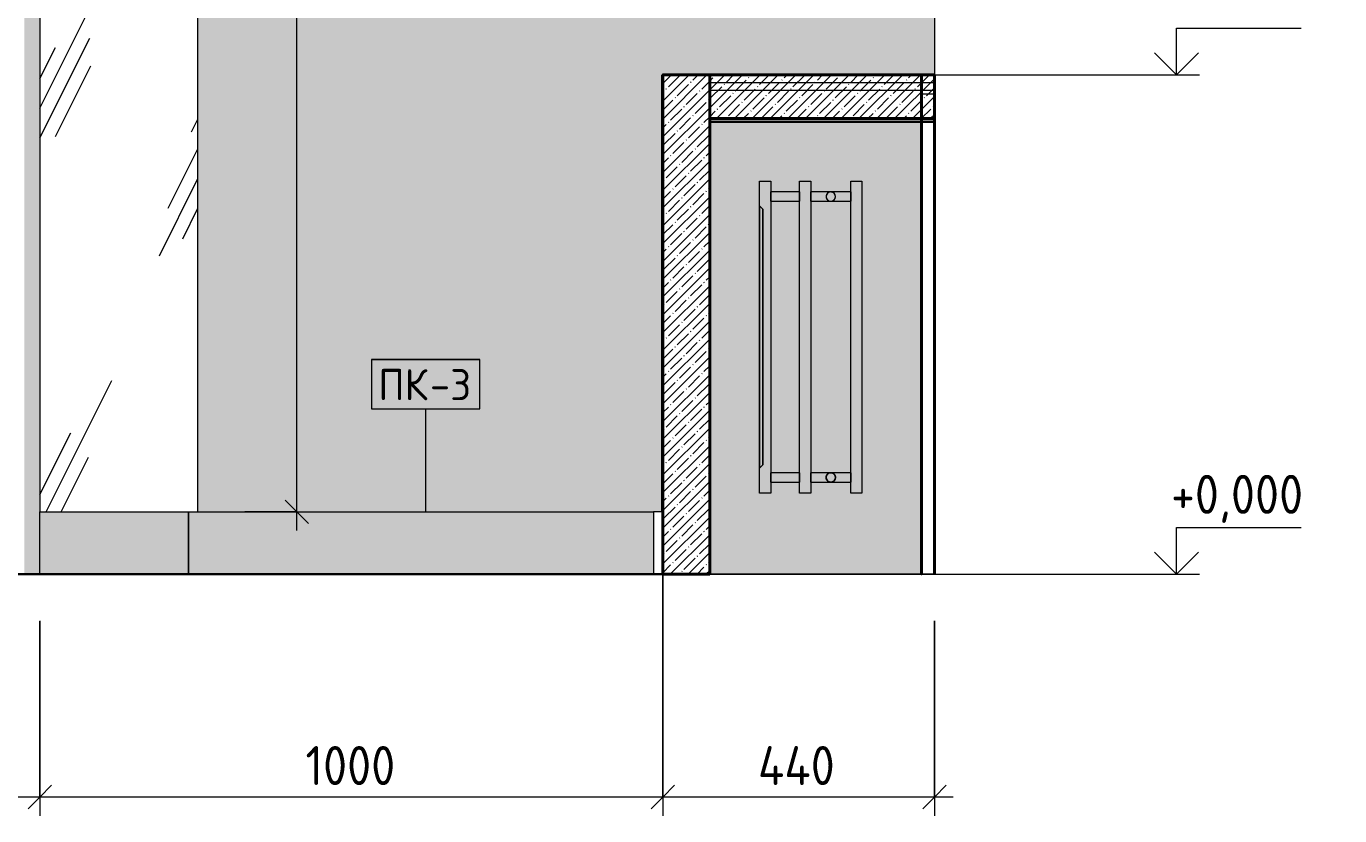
# Model space of a CAD drawing. Header units: millimetres. Extents: x 855 to 103073, y -1987 to 27400.
# Drawn here: x 81681 to 83786, y -387 to 878 of the extents above; entities that cross this region are included whole.
import ezdxf

# ---------------------------------------------------------------- set-up
doc = ezdxf.new("R2010")
doc.units = ezdxf.units.MM
for name, color, linetype, lineweight in [('A-ANNO-DIMS', 7, 'Continuous', 9), ('A-ANNO-DIMS-25', 7, 'Continuous', 9), ('A-DETL', 7, 'Continuous', 9), ('A-FLOR', 7, 'Continuous', 9), ('A-GENM', 7, 'Continuous', 9), ('A-GENM-IDEN', 7, 'Continuous', 9), ('A-WALL', 7, 'Continuous', 9), ('A-WALL-7', 7, 'Continuous', 40), ('A-WALL-PATT', 7, 'Continuous', 9), ('G-ANNO-DIMS', 7, 'Continuous', 9), ('G-ANNO-DIMS-1', 7, 'Continuous', 20), ('I-WALL', 7, 'Continuous', 9), ('M-EQPM', 7, 'Continuous', 9)]:
    doc.layers.add(name, color=color, linetype=linetype, lineweight=lineweight)
for name, color, linetype, lineweight, true_color in [('A-DETL-GENF-3', 9, 'Continuous', 9, 0x808080), ('A-FLOR-1', 7, 'Continuous', 9, 0x787878), ('A-FLOR-FNSH-2', 7, 'Continuous', 30, 0x3c3c3c), ('A-FLOR-MCUT-1', 7, 'Continuous', 9, 0x646464), ('A-WALL-5', 7, 'Continuous', 40, 0x3c3c3c), ('A-WALL-6', 7, 'Continuous', 9, 0x787878), ('A-WALL-FNSH-1', 7, 'Continuous', 30, 0x3c3c3c)]:
    doc.layers.add(name, color=color, linetype=linetype, lineweight=lineweight, true_color=true_color)
doc.layers.add('M-EQPM-1', color=7, linetype='Continuous', lineweight=9, true_color=0xe6e6e6, transparency=0.7)
doc.styles.add('GOST Common_4', font='GOST_Common.ttf', dxfattribs={"height": 50})
doc.styles.add('ISOCPEUR_1', font='isocpeur.ttf', dxfattribs={"width": 0.9, "height": 62.5})
doc.dimstyles.new('ISO-2_5_0_9К_БОЛЬШОЙ', dxfattribs={"dimscale": 304.8, "dimtxt": 62.248823, "dimasz": 0.123031, "dimexe": 0.098425, "dimexo": 0.246063, "dimgap": 0, "dimtad": 1, "dimdec": 0, "dimrnd": 10, "dimzin": 0, "dimdsep": 46, "dimtxsty": 'ISOCPEUR_1', "dimblk1": 'OBLIQUE', "dimblk2": 'OBLIQUE', "dimsah": 1, "dimcen": 0.09, "dimdle": 0.098425, "dimazin": 0, "dimtfac": 1, "dimtdec": 4, "dimtix": 1, "dimtmove": 0, "dimatfit": 3, "dimfxl": 1, "dimtvp": 1, "dimtolj": 1, "dimtzin": 0, "dimarcsym": 2})
pattern_1 = [(45, (0, 0), (-14.256, 14.256), []), (45, (14.256, 0), (-14.256, 14.256), [25.202, -5.04, 0.8382, -4.202])]

# ---------------------------------------------------------------- blocks, each defined once
blk = doc.blocks.new('Плинтус - Плинтус керамогранит бежевый-32865244-Развертка 1_02-5')
at = {"layer": 'A-GENM'}
blk.add_hatch(color=256, dxfattribs=at).paths.add_polyline_path([(-1352.5, 0), (-1305, 0), (-1305, 100), (-1543.2, 100), (-1543.2, 0)])
blk.add_line((-1543.2, 0), (-1543.2, 100), dxfattribs=at)
blk = doc.blocks.new('Плинтус - Плинтус керамогранит бежевый-32865247-Развертка 1_02-5')
at = {"layer": 'A-GENM'}
blk.add_line((-1305, 0), (-1305, 100), dxfattribs=at)
blk = doc.blocks.new('Плинтус - Плинтус керамогранит бежевый-32865248-Развертка 1_02-5')
at = {"layer": 'A-GENM'}
blk.add_hatch(color=256, dxfattribs=at).paths.add_polyline_path([(-731.2, 0), (-560, 0), (-560, 100), (-1305, 100), (-1305, 0), (-1039, 0)])
for p, q in [((-1305, 100), (-1305, 0)), ((-1290, 100), (-560, 100))]:
    blk.add_line(p, q, dxfattribs=at)
blk = doc.blocks.new('Плинтус - Плинтус керамогранит бежевый-33445897-Развертка 1_02-5')
at = {"layer": 'A-GENM'}
for p, q in [((-545, 100), (-560, 100)), ((-560, 100), (-560, 0)), ((-545, 0), (-545, 100)), ((-560, 0), (-545, 0))]:
    blk.add_line(p, q, dxfattribs=at)
blk = doc.blocks.new('radiator_prado_classic_z_tip_30_po exemplyaru - Classic Z Тип 30-500-30677905-Развертка 1_02-5')
at = {"layer": 'M-EQPM-1'}
for points in [[(-381.8, 130), (-372, 130), (-372, 630), (-390, 630), (-390, 590), (-385, 585), (-385, 175), (-390, 170), (-390, 130)], [(-308, 130), (-308, 630), (-326, 630), (-326, 130)], [(-244, 130), (-226, 130), (-226, 630), (-244, 630), (-244, 134.5)], [(-390, 170), (-385, 175), (-385, 585), (-390, 590), (-390, 188.5)], [(-270.6, 599.8), (-270.2, 600.3), (-270.6, 599.8)], [(-268.8, 603), (-268.7, 603.8), (-268.8, 603.1)], [(-270.6, 149.8), (-270.2, 150.3), (-270.6, 149.8)], [(-268.8, 153), (-268.7, 153.8), (-268.8, 153.1)]]:
    blk.add_hatch(color=256, dxfattribs=at).paths.add_polyline_path(points)
h = blk.add_hatch(color=256, dxfattribs=at)
h.paths.add_polyline_path([(-276, 612.5), (-308, 612.2), (-308, 605), (-283.5, 605), (-283, 607.6), (-282, 609.4), (-280.7, 610.8), (-279.4, 611.6), (-277.7, 612.3), (-277.4, 612.4)])
h.paths.add_polyline_path([(-279.8, 605), (-244, 605), (-244, 612.5), (-277.9, 612.2), (-279.9, 611.4), (-281.4, 610.1), (-282.6, 608.6), (-283.2, 606.9), (-283.2, 605), (-280.9, 605)])
h.paths.add_polyline_path([(-372, 605), (-326, 605), (-326, 612.5), (-372, 612.2), (-372, 606.9)])
h = blk.add_hatch(color=256, dxfattribs=at)
h.paths.add_polyline_path([(-372, 597.5), (-326, 597.8), (-326, 605), (-372, 605), (-372, 597.8)])
h.paths.add_polyline_path([(-277.4, 597.5), (-244, 597.8), (-244, 605), (-308, 605), (-308, 597.5), (-277.9, 597.5)])
h.paths.add_polyline_path([(-283.2, 603), (-283.2, 603.1), (-283.2, 603.1)])
h.paths.add_polyline_path([(-281.4, 599.8), (-282, 600.6), (-281.4, 599.8)])
h = blk.add_hatch(color=256, dxfattribs=at)
h.paths.add_polyline_path([(-268.8, 607), (-268.8, 607), (-268.8, 607)])
h.paths.add_polyline_path([(-269.5, 608.8), (-270.2, 609.7), (-269.5, 608.8)])
h = blk.add_hatch(color=256, dxfattribs=at)
h.paths.add_polyline_path([(-282.5, 158.8), (-282, 159.4), (-282.5, 158.8)])
h.paths.add_polyline_path([(-283.2, 157), (-283, 157.6), (-283.2, 157)])
h.paths.add_polyline_path([(-274, 155), (-244, 155), (-244, 162.5), (-308, 162.2), (-308, 155), (-274.1, 155)])
h.paths.add_polyline_path([(-372, 155), (-326, 155), (-326, 162.5), (-372, 162.2), (-372, 156.9)])
h = blk.add_hatch(color=256, dxfattribs=at)
h.paths.add_polyline_path([(-269.5, 151.2), (-270.2, 150.3), (-269.5, 151.2)])
h.paths.add_polyline_path([(-268.8, 153), (-268.8, 153), (-268.8, 153)])
h.paths.add_polyline_path([(-278.9, 147.5), (-244, 147.8), (-244, 155), (-308, 155), (-308, 147.5), (-283.2, 147.5)])
h.paths.add_polyline_path([(-326, 147.5), (-326, 155), (-372, 155), (-372, 147.5), (-342.9, 147.5)])
h.paths.add_polyline_path([(-283.2, 153), (-283.2, 153.1), (-283.2, 153)])
h.paths.add_polyline_path([(-281.4, 149.8), (-282, 150.6), (-281.4, 149.8)])
h = blk.add_hatch(color=256, dxfattribs=at)
h.paths.add_polyline_path([(-268.8, 157), (-268.8, 157), (-268.8, 157)])
h.paths.add_polyline_path([(-269.5, 158.8), (-270.2, 159.7), (-269.5, 158.8)])
at = {"layer": 'M-EQPM'}
for p, q in [((-390, 630), (-372, 630)), ((-390, 130), (-390, 630)), ((-372, 630), (-372, 130)), ((-326, 612.5), (-372, 612.5)), ((-326, 612.5), (-372, 612.5)), ((-372, 612.5), (-372, 605)), ((-372, 605), (-372, 612.5)), ((-372, 612.5), (-372, 608.8)), ((-372, 605), (-372, 612.5)), ((-326, 630), (-308, 630)), ((-326, 130), (-326, 630)), ((-326, 612.5), (-326, 606.9)), ((-326, 605), (-326, 612.5)), ((-326, 612.5), (-326, 605)), ((-326, 605), (-326, 612.5)), ((-308, 630), (-308, 130)), ((-244, 612.5), (-308, 612.5)), ((-244, 612.5), (-308, 612.5)), ((-308, 605), (-308, 612.5)), ((-308, 612.5), (-308, 605)), ((-308, 605), (-308, 612.5)), ((-308, 612.5), (-308, 605)), ((-244, 630), (-226, 630)), ((-244, 130), (-244, 630)), ((-244, 612.5), (-244, 605)), ((-244, 605), (-244, 612.5)), ((-244, 612.5), (-244, 605)), ((-244, 605), (-244, 612.5)), ((-226, 630), (-226, 130)), ((-390, 170), (-390, 590)), ((-390, 590), (-390, 170)), ((-390, 170), (-390, 590)), ((-390, 590), (-390, 170)), ((-390, 170), (-390, 590)), ((-390, 590), (-390, 170)), ((-390, 170), (-390, 590)), ((-390, 590), (-390, 170)), ((-390, 170), (-390, 590)), ((-390, 590), (-390, 170)), ((-390, 170), (-390, 590)), ((-390, 590), (-390, 170)), ((-390, 170), (-390, 590)), ((-390, 590), (-390, 170)), ((-390, 170), (-390, 590)), ((-390, 590), (-390, 170)), ((-390, 170), (-390, 590)), ((-390, 590), (-390, 170)), ((-390, 170), (-390, 590)), ((-390, 590), (-390, 170)), ((-390, 170), (-390, 590)), ((-390, 590), (-390, 170)), ((-390, 170), (-390, 590)), ((-390, 590), (-390, 170)), ((-390, 170), (-390, 590)), ((-390, 590), (-390, 170)), ((-390, 170), (-390, 590)), ((-390, 590), (-390, 170)), ((-390, 170), (-390, 590)), ((-390, 590), (-390, 170)), ((-390, 170), (-390, 590)), ((-390, 590), (-390, 170)), ((-390, 170), (-390, 590)), ((-390, 590), (-390, 170)), ((-390, 170), (-390, 590)), ((-390, 590), (-390, 170)), ((-390, 170), (-390, 590)), ((-390, 590), (-390, 170)), ((-390, 170), (-390, 590)), ((-390, 590), (-390, 170)), ((-390, 170), (-390, 590)), ((-390, 590), (-390, 170)), ((-390, 170), (-390, 590)), ((-390, 590), (-390, 170)), ((-390, 170), (-390, 590)), ((-390, 590), (-390, 170)), ((-390, 170), (-390, 590)), ((-390, 590), (-390, 170)), ((-390, 170), (-390, 590)), ((-390, 590), (-390, 170)), ((-390, 170), (-390, 590)), ((-390, 590), (-390, 170)), ((-390, 170), (-390, 590)), ((-390, 590), (-390, 170)), ((-390, 170), (-390, 590)), ((-390, 590), (-390, 170)), ((-390, 170), (-390, 590)), ((-390, 590), (-390, 170)), ((-390, 170), (-390, 590)), ((-390, 590), (-390, 170)), ((-390, 170), (-390, 590)), ((-390, 590), (-390, 170)), ((-390, 170), (-390, 590)), ((-390, 590), (-390, 170)), ((-390, 170), (-390, 590)), ((-390, 590), (-390, 170)), ((-390, 170), (-390, 590)), ((-390, 590), (-390, 170)), ((-390, 170), (-390, 590)), ((-390, 590), (-390, 170)), ((-390, 170), (-390, 590)), ((-390, 590), (-390, 170)), ((-390, 590), (-385, 585)), ((-390, 590), (-385, 585)), ((-390, 590), (-385, 585)), ((-390, 590), (-385, 585)), ((-390, 590), (-385, 585)), ((-390, 590), (-385, 585)), ((-390, 590), (-385, 585)), ((-390, 590), (-385, 585)), ((-390, 590), (-385, 585)), ((-390, 590), (-385, 585)), ((-390, 590), (-385, 585)), ((-390, 590), (-385, 585)), ((-390, 590), (-385, 585)), ((-390, 590), (-385, 585)), ((-390, 590), (-385, 585)), ((-390, 590), (-385, 585)), ((-390, 590), (-385, 585)), ((-390, 590), (-385, 585)), ((-390, 590), (-385, 585)), ((-390, 590), (-385, 585)), ((-390, 590), (-385, 585)), ((-390, 590), (-385, 585)), ((-390, 590), (-385, 585)), ((-390, 590), (-385, 585)), ((-390, 590), (-385, 585)), ((-390, 590), (-385, 585)), ((-390, 590), (-385, 585)), ((-390, 590), (-385, 585)), ((-390, 590), (-385, 585)), ((-390, 590), (-385, 585)), ((-390, 590), (-385, 585)), ((-390, 590), (-385, 585)), ((-390, 590), (-385, 585)), ((-390, 590), (-385, 585)), ((-390, 590), (-385, 585)), ((-390, 590), (-385, 585)), ((-390, 590), (-385, 585)), ((-390, 590), (-385, 585)), ((-390, 590), (-385, 585)), ((-390, 590), (-385, 585)), ((-390, 590), (-385, 585)), ((-390, 590), (-385, 585)), ((-390, 590), (-385, 585)), ((-390, 590), (-385, 585)), ((-390, 590), (-385, 585)), ((-390, 590), (-385, 585)), ((-390, 590), (-385, 585)), ((-390, 590), (-385, 585)), ((-390, 590), (-385, 585)), ((-390, 590), (-385, 585)), ((-390, 590), (-385, 585)), ((-390, 590), (-385, 585)), ((-390, 590), (-385, 585)), ((-390, 590), (-385, 585)), ((-390, 590), (-385, 585)), ((-390, 590), (-385, 585)), ((-390, 590), (-385, 585)), ((-390, 590), (-385, 585)), ((-390, 590), (-385, 585)), ((-390, 590), (-385, 585)), ((-390, 590), (-385, 585)), ((-390, 590), (-385, 585)), ((-390, 590), (-385, 585)), ((-390, 590), (-385, 585)), ((-390, 590), (-385, 585)), ((-390, 590), (-385, 585)), ((-390, 590), (-385, 585)), ((-390, 590), (-385, 585)), ((-390, 590), (-385, 585)), ((-390, 590), (-385, 585)), ((-390, 590), (-385, 585)), ((-390, 590), (-385, 585)), ((-372, 608.8), (-372, 606.9)), ((-372, 606.9), (-372, 605)), ((-372, 605), (-372, 597.5)), ((-372, 597.5), (-372, 605)), ((-372, 605), (-372, 597.5)), ((-372, 597.5), (-372, 605)), ((-372, 597.5), (-326, 597.5)), ((-372, 597.5), (-326, 597.5)), ((-326, 606.9), (-326, 605)), ((-326, 605), (-326, 597.5)), ((-326, 597.5), (-326, 605)), ((-326, 605), (-326, 597.8)), ((-326, 597.5), (-326, 605)), ((-326, 597.8), (-326, 597.5)), ((-308, 597.5), (-308, 605)), ((-308, 605), (-308, 597.5)), ((-308, 597.5), (-308, 605)), ((-308, 605), (-308, 597.5)), ((-308, 597.5), (-244, 597.5)), ((-308, 597.5), (-244, 597.5)), ((-244, 605), (-244, 597.5)), ((-244, 597.5), (-244, 605)), ((-244, 605), (-244, 597.5)), ((-244, 597.5), (-244, 605)), ((-385, 175), (-385, 585)), ((-385, 585), (-385, 175)), ((-385, 175), (-385, 585)), ((-385, 585), (-385, 175)), ((-385, 175), (-385, 585)), ((-385, 585), (-385, 175)), ((-385, 175), (-385, 585)), ((-385, 585), (-385, 175)), ((-385, 175), (-385, 585)), ((-385, 585), (-385, 175)), ((-385, 175), (-385, 585)), ((-385, 585), (-385, 175)), ((-385, 175), (-385, 585)), ((-385, 585), (-385, 175)), ((-385, 175), (-385, 585)), ((-385, 585), (-385, 175)), ((-385, 175), (-385, 585)), ((-385, 585), (-385, 175)), ((-385, 175), (-385, 585)), ((-385, 585), (-385, 175)), ((-385, 175), (-385, 585)), ((-385, 585), (-385, 175)), ((-385, 175), (-385, 585)), ((-385, 585), (-385, 175)), ((-385, 175), (-385, 585)), ((-385, 585), (-385, 175)), ((-385, 175), (-385, 585)), ((-385, 585), (-385, 175)), ((-385, 175), (-385, 585)), ((-385, 585), (-385, 175)), ((-385, 175), (-385, 585)), ((-385, 585), (-385, 175)), ((-385, 175), (-385, 585)), ((-385, 585), (-385, 175)), ((-385, 175), (-385, 585)), ((-385, 585), (-385, 175)), ((-385, 175), (-385, 585)), ((-385, 585), (-385, 175)), ((-385, 175), (-385, 585)), ((-385, 585), (-385, 175)), ((-385, 175), (-385, 585)), ((-385, 585), (-385, 175)), ((-385, 175), (-385, 585)), ((-385, 585), (-385, 175)), ((-385, 175), (-385, 585)), ((-385, 585), (-385, 175)), ((-385, 175), (-385, 585)), ((-385, 585), (-385, 175)), ((-385, 175), (-385, 585)), ((-385, 585), (-385, 175)), ((-385, 175), (-385, 585)), ((-385, 585), (-385, 175)), ((-385, 175), (-385, 585)), ((-385, 585), (-385, 175)), ((-385, 175), (-385, 585)), ((-385, 585), (-385, 175)), ((-385, 175), (-385, 585)), ((-385, 585), (-385, 175)), ((-385, 175), (-385, 585)), ((-385, 585), (-385, 175)), ((-385, 175), (-385, 585)), ((-385, 585), (-385, 175)), ((-385, 175), (-385, 585)), ((-385, 585), (-385, 175)), ((-385, 175), (-385, 585)), ((-385, 585), (-385, 175)), ((-385, 175), (-385, 585)), ((-385, 585), (-385, 175)), ((-385, 175), (-385, 585)), ((-385, 585), (-385, 175)), ((-385, 175), (-385, 585)), ((-385, 585), (-385, 175)), ((-385, 175), (-390, 170)), ((-390, 170), (-385, 175)), ((-385, 175), (-390, 170)), ((-390, 170), (-385, 175)), ((-385, 175), (-390, 170)), ((-390, 170), (-385, 175)), ((-385, 175), (-390, 170)), ((-390, 170), (-385, 175)), ((-385, 175), (-390, 170)), ((-390, 170), (-385, 175)), ((-385, 175), (-390, 170)), ((-390, 170), (-385, 175)), ((-385, 175), (-390, 170)), ((-390, 170), (-385, 175)), ((-385, 175), (-390, 170)), ((-390, 170), (-385, 175)), ((-385, 175), (-390, 170)), ((-390, 170), (-385, 175)), ((-385, 175), (-390, 170)), ((-390, 170), (-385, 175)), ((-385, 175), (-390, 170)), ((-390, 170), (-385, 175)), ((-385, 175), (-390, 170)), ((-390, 170), (-385, 175)), ((-385, 175), (-390, 170)), ((-390, 170), (-385, 175)), ((-385, 175), (-390, 170)), ((-390, 170), (-385, 175)), ((-385, 175), (-390, 170)), ((-390, 170), (-385, 175)), ((-385, 175), (-390, 170)), ((-390, 170), (-385, 175)), ((-385, 175), (-390, 170)), ((-390, 170), (-385, 175)), ((-385, 175), (-390, 170)), ((-390, 170), (-385, 175)), ((-385, 175), (-390, 170)), ((-390, 170), (-385, 175)), ((-385, 175), (-390, 170)), ((-390, 170), (-385, 175)), ((-385, 175), (-390, 170)), ((-390, 170), (-385, 175)), ((-385, 175), (-390, 170)), ((-390, 170), (-385, 175)), ((-385, 175), (-390, 170)), ((-390, 170), (-385, 175)), ((-385, 175), (-390, 170)), ((-390, 170), (-385, 175)), ((-385, 175), (-390, 170)), ((-390, 170), (-385, 175)), ((-385, 175), (-390, 170)), ((-390, 170), (-385, 175)), ((-385, 175), (-390, 170)), ((-390, 170), (-385, 175)), ((-385, 175), (-390, 170)), ((-390, 170), (-385, 175)), ((-385, 175), (-390, 170)), ((-390, 170), (-385, 175)), ((-385, 175), (-390, 170)), ((-390, 170), (-385, 175)), ((-385, 175), (-390, 170)), ((-390, 170), (-385, 175)), ((-385, 175), (-390, 170)), ((-390, 170), (-385, 175)), ((-385, 175), (-390, 170)), ((-390, 170), (-385, 175)), ((-385, 175), (-390, 170)), ((-390, 170), (-385, 175)), ((-385, 175), (-390, 170)), ((-390, 170), (-385, 175)), ((-385, 175), (-390, 170)), ((-390, 170), (-385, 175)), ((-326, 162.5), (-372, 162.5)), ((-326, 162.5), (-372, 162.5)), ((-372, 162.5), (-372, 155)), ((-372, 162.2), (-372, 162.5)), ((-372, 162.5), (-372, 155)), ((-372, 155), (-372, 162.5)), ((-372, 161.5), (-372, 162.2)), ((-372, 156.9), (-372, 161.5)), ((-372, 155), (-372, 156.9)), ((-372, 155), (-372, 147.5)), ((-372, 148.5), (-372, 155)), ((-372, 155), (-372, 147.5)), ((-372, 149.7), (-372, 155)), ((-372, 147.5), (-372, 149.7)), ((-372, 147.5), (-372, 148.5)), ((-372, 147.5), (-326, 147.5)), ((-372, 147.5), (-326, 147.5)), ((-326, 162.5), (-326, 155)), ((-326, 155), (-326, 162.5)), ((-326, 162.5), (-326, 155)), ((-326, 155), (-326, 162.5)), ((-326, 155), (-326, 147.5)), ((-326, 153.1), (-326, 155)), ((-326, 155), (-326, 147.5)), ((-326, 147.5), (-326, 155)), ((-326, 147.5), (-326, 153.1)), ((-244, 162.5), (-308, 162.5)), ((-244, 162.5), (-308, 162.5)), ((-308, 155), (-308, 162.5)), ((-308, 162.5), (-308, 155)), ((-308, 155), (-308, 162.5)), ((-308, 162.5), (-308, 155)), ((-308, 147.5), (-308, 155)), ((-308, 155), (-308, 153.1)), ((-308, 153.1), (-308, 155)), ((-308, 155), (-308, 147.5)), ((-308, 153.1), (-308, 151.2)), ((-308, 147.5), (-308, 153.1)), ((-308, 151.2), (-308, 147.5)), ((-308, 147.5), (-244, 147.5)), ((-308, 147.5), (-244, 147.5)), ((-244, 162.5), (-244, 155)), ((-244, 155), (-244, 162.5)), ((-244, 162.5), (-244, 155)), ((-244, 155), (-244, 162.5)), ((-244, 155), (-244, 147.5)), ((-244, 147.5), (-244, 155)), ((-244, 155), (-244, 147.5)), ((-244, 153.1), (-244, 155)), ((-244, 147.5), (-244, 153.1)), ((-372, 130), (-390, 130)), ((-308, 130), (-326, 130)), ((-226, 130), (-244, 130))]:
    blk.add_line(p, q, dxfattribs=at)
for centre, start, end in [((-276, 605), 360, 180), ((-276, 605), 180, 360), ((-276, 155), 90, 270), ((-276, 155), 270, 90)]:
    blk.add_arc(centre, 7.5, start, end, dxfattribs=at)
for points, knots in [([(-276, 612.5), (-276.5, 612.5), (-277.4, 612.4), (-278.6, 612.1), (-279.4, 611.7), (-279.9, 611.4), (-280.2, 611.2), (-280.5, 611), (-280.8, 610.7), (-281.1, 610.5), (-281.3, 610.3), (-281.4, 610.2)], [0, 0, 0, 0, 0.1428571, 0.2857143, 0.3571429, 0.3928571, 0.4285714, 0.4642857, 0.5, 0.5357143, 0.5714286, 0.5714286, 0.5714286, 0.5714286]), ([(-280.2, 611.2), (-280.3, 611.1), (-280.5, 611), (-280.8, 610.7), (-281.1, 610.5), (-281.2, 610.4), (-281.3, 610.3)], [0.4285714, 0.4285714, 0.4285714, 0.4285714, 0.4642857, 0.5, 0.5357143, 0.5520145, 0.5520145, 0.5520145, 0.5520145]), ([(-278.9, 611.9), (-279.1, 611.8), (-279.4, 611.7), (-279.9, 611.4), (-280.1, 611.3), (-280.2, 611.2)], [0.2857143, 0.2857143, 0.2857143, 0.2857143, 0.3571429, 0.3928571, 0.4285714, 0.4285714, 0.4285714, 0.4285714]), ([(-270.6, 610.2), (-270.7, 610.3), (-270.9, 610.5), (-271.3, 610.8), (-271.7, 611.1), (-272.1, 611.4), (-272.6, 611.7), (-273.4, 612.1), (-274.6, 612.4), (-275.5, 612.5), (-276, 612.5)], [0.4285714, 0.4285714, 0.4285714, 0.4285714, 0.4642857, 0.5, 0.5714286, 0.6071429, 0.6428571, 0.7142857, 0.8571429, 1, 1, 1, 1]), ([(-271.8, 611.2), (-271.9, 611.3), (-272.1, 611.4), (-272.6, 611.7), (-272.9, 611.8), (-273.1, 611.9)], [0.5714286, 0.5714286, 0.5714286, 0.5714286, 0.6071429, 0.6428571, 0.7142857, 0.7142857, 0.7142857, 0.7142857]), ([(-270.7, 610.3), (-270.8, 610.4), (-270.9, 610.5), (-271.2, 610.7), (-271.4, 610.9), (-271.5, 611)], [0.44798555, 0.44798555, 0.44798555, 0.44798555, 0.46428571, 0.5, 0.54033489, 0.54033489, 0.54033489, 0.54033489]), ([(-283.2, 607), (-283.3, 606.8), (-283.3, 606.5), (-283.5, 605.9), (-283.5, 605.3), (-283.5, 605)], [0.8571429, 0.8571429, 0.8571429, 0.8571429, 0.8928571, 0.9285714, 1, 1, 1, 1]), ([(-283.2, 607), (-283.3, 606.8), (-283.3, 606.5), (-283.5, 605.9), (-283.5, 605.3), (-283.5, 605)], [0.8571429, 0.8571429, 0.8571429, 0.8571429, 0.8928571, 0.9285714, 1, 1, 1, 1]), ([(-283.5, 605), (-283.5, 604.7), (-283.5, 604.1), (-283.3, 603.5), (-283.3, 603.2), (-283.2, 603)], [0, 0, 0, 0, 0.0714286, 0.1071429, 0.1428571, 0.1428571, 0.1428571, 0.1428571]), ([(-283.5, 605), (-283.5, 604.7), (-283.5, 604.1), (-283.3, 603.5), (-283.3, 603.2), (-283.2, 603)], [0, 0, 0, 0, 0.0714286, 0.1071429, 0.1428571, 0.1428571, 0.1428571, 0.1428571]), ([(-281.4, 599.8), (-281.3, 599.7), (-281.1, 599.5), (-280.7, 599.2), (-280.3, 598.9), (-279.9, 598.6), (-279.4, 598.3), (-278.6, 597.9), (-277.4, 597.6), (-276.5, 597.5), (-276, 597.5)], [0.4285714, 0.4285714, 0.4285714, 0.4285714, 0.4642857, 0.5, 0.5714286, 0.6071429, 0.6428571, 0.7142857, 0.8571429, 1, 1, 1, 1]), ([(-281.3, 599.7), (-281.2, 599.6), (-281.1, 599.5), (-280.7, 599.2), (-280.4, 598.9), (-280.2, 598.8)], [0.4479855, 0.4479855, 0.4479855, 0.4479855, 0.4642857, 0.5, 0.5714286, 0.5714286, 0.5714286, 0.5714286]), ([(-280.2, 598.8), (-280.1, 598.7), (-279.9, 598.6), (-279.4, 598.3), (-279.1, 598.2), (-278.9, 598.1)], [0.5714286, 0.5714286, 0.5714286, 0.5714286, 0.6071429, 0.6428571, 0.7142857, 0.7142857, 0.7142857, 0.7142857]), ([(-276, 597.5), (-275.5, 597.5), (-274.6, 597.6), (-273.4, 597.9), (-272.6, 598.3), (-272.1, 598.6), (-271.8, 598.8), (-271.5, 599), (-271.2, 599.3), (-270.9, 599.5), (-270.7, 599.7), (-270.6, 599.8)], [0, 0, 0, 0, 0.1428571, 0.2857143, 0.3571429, 0.3928571, 0.4285714, 0.4642857, 0.5, 0.5357143, 0.5714286, 0.5714286, 0.5714286, 0.5714286]), ([(-273.1, 598.1), (-272.9, 598.2), (-272.6, 598.3), (-272.1, 598.6), (-271.9, 598.7), (-271.8, 598.8)], [0.2857143, 0.2857143, 0.2857143, 0.2857143, 0.3571429, 0.3928571, 0.4285714, 0.4285714, 0.4285714, 0.4285714]), ([(-271.5, 599), (-271.4, 599.1), (-271.2, 599.3), (-270.9, 599.5), (-270.8, 599.6), (-270.7, 599.7)], [0.46428571, 0.46428571, 0.46428571, 0.46428571, 0.5, 0.53571429, 0.55201445, 0.55201445, 0.55201445, 0.55201445]), ([(-268.5, 605), (-268.5, 605.3), (-268.5, 605.9), (-268.7, 606.5), (-268.7, 606.8), (-268.8, 607)], [0, 0, 0, 0, 0.0714286, 0.1071429, 0.1428571, 0.1428571, 0.1428571, 0.1428571]), ([(-268.5, 605), (-268.5, 605.3), (-268.5, 605.9), (-268.7, 606.5), (-268.7, 606.8), (-268.8, 607)], [0, 0, 0, 0, 0.0714286, 0.1071429, 0.1428571, 0.1428571, 0.1428571, 0.1428571]), ([(-268.8, 603), (-268.7, 603.2), (-268.7, 603.5), (-268.5, 604.1), (-268.5, 604.7), (-268.5, 605)], [0.8571429, 0.8571429, 0.8571429, 0.8571429, 0.8928571, 0.9285714, 1, 1, 1, 1]), ([(-268.8, 603), (-268.7, 603.2), (-268.7, 603.5), (-268.5, 604.1), (-268.5, 604.7), (-268.5, 605)], [0.8571429, 0.8571429, 0.8571429, 0.8571429, 0.8928571, 0.9285714, 1, 1, 1, 1]), ([(-283.5, 155), (-283.5, 155.3), (-283.5, 155.9), (-283.3, 156.5), (-283.3, 156.8), (-283.2, 157)], [0, 0, 0, 0, 0.0714286, 0.1071429, 0.1428571, 0.1428571, 0.1428571, 0.1428571]), ([(-283.2, 157), (-283.3, 156.8), (-283.3, 156.5), (-283.5, 155.9), (-283.5, 155.3), (-283.5, 155)], [0.8571429, 0.8571429, 0.8571429, 0.8571429, 0.8928571, 0.9285714, 1, 1, 1, 1]), ([(-283.2, 153), (-283.3, 153.2), (-283.3, 153.5), (-283.5, 154.1), (-283.5, 154.7), (-283.5, 155)], [0.8571429, 0.8571429, 0.8571429, 0.8571429, 0.8928571, 0.9285714, 1, 1, 1, 1]), ([(-283.5, 155), (-283.5, 154.7), (-283.5, 154.1), (-283.3, 153.5), (-283.3, 153.2), (-283.2, 153)], [0, 0, 0, 0, 0.0714286, 0.1071429, 0.1428571, 0.1428571, 0.1428571, 0.1428571]), ([(-281.4, 160.2), (-281.3, 160.3), (-281.2, 160.5), (-280.7, 160.8), (-280.3, 161.1), (-279.9, 161.4), (-279.4, 161.7), (-278.6, 162.1), (-277.4, 162.4), (-276.5, 162.5), (-276, 162.5)], [0.4285714, 0.4285714, 0.4285714, 0.4285714, 0.4642857, 0.5, 0.5714286, 0.6071429, 0.6428571, 0.7142857, 0.8571429, 1, 1, 1, 1]), ([(-276, 147.5), (-276.5, 147.5), (-277.4, 147.6), (-278.6, 147.9), (-279.4, 148.3), (-279.9, 148.6), (-280.2, 148.8), (-280.5, 149), (-280.8, 149.3), (-281.2, 149.5), (-281.3, 149.7), (-281.4, 149.8)], [0, 0, 0, 0, 0.1428571, 0.2857143, 0.3571429, 0.3928571, 0.4285714, 0.4642857, 0.5, 0.5357143, 0.5714286, 0.5714286, 0.5714286, 0.5714286]), ([(-280.2, 161.2), (-280.3, 161.1), (-280.5, 161), (-280.8, 160.7), (-281.1, 160.5), (-281.2, 160.4), (-281.3, 160.3)], [0.4285714, 0.4285714, 0.4285714, 0.4285714, 0.4642857, 0.5, 0.5357143, 0.5520145, 0.5520145, 0.5520145, 0.5520145]), ([(-281.3, 149.7), (-281.2, 149.6), (-281.1, 149.5), (-280.7, 149.2), (-280.4, 148.9), (-280.2, 148.8)], [0.4479855, 0.4479855, 0.4479855, 0.4479855, 0.4642857, 0.5, 0.5714286, 0.5714286, 0.5714286, 0.5714286]), ([(-279.8, 161.5), (-279.8, 161.5), (-279.9, 161.4), (-280.1, 161.3), (-280.2, 161.2)], [0.37946412, 0.37946412, 0.37946412, 0.37946412, 0.39285714, 0.42857143, 0.42857143, 0.42857143, 0.42857143]), ([(-280.2, 148.8), (-280.1, 148.7), (-279.9, 148.6), (-279.4, 148.3), (-279.1, 148.2), (-278.9, 148.1)], [0.5714286, 0.5714286, 0.5714286, 0.5714286, 0.6071429, 0.6428571, 0.7142857, 0.7142857, 0.7142857, 0.7142857]), ([(-278.9, 161.9), (-279.1, 161.8), (-279.4, 161.7), (-279.6, 161.6), (-279.7, 161.5)], [0.28571429, 0.28571429, 0.28571429, 0.28571429, 0.35714286, 0.37261382, 0.37261382, 0.37261382, 0.37261382]), ([(-276, 162.5), (-275.5, 162.5), (-274.6, 162.4), (-273.4, 162.1), (-272.6, 161.7), (-272.1, 161.4), (-271.8, 161.2), (-271.5, 161), (-271.2, 160.7), (-270.8, 160.5), (-270.7, 160.3), (-270.6, 160.2)], [0, 0, 0, 0, 0.1428571, 0.2857143, 0.3571429, 0.3928571, 0.4285714, 0.4642857, 0.5, 0.5357143, 0.5714286, 0.5714286, 0.5714286, 0.5714286]), ([(-270.6, 149.8), (-270.7, 149.7), (-270.8, 149.5), (-271.3, 149.2), (-271.7, 148.9), (-272.1, 148.6), (-272.6, 148.3), (-273.4, 147.9), (-274.6, 147.6), (-275.5, 147.5), (-276, 147.5)], [0.4285714, 0.4285714, 0.4285714, 0.4285714, 0.4642857, 0.5, 0.5714286, 0.6071429, 0.6428571, 0.7142857, 0.8571429, 1, 1, 1, 1]), ([(-272.3, 161.5), (-272.4, 161.6), (-272.6, 161.7), (-272.9, 161.8), (-273.1, 161.9)], [0.62738618, 0.62738618, 0.62738618, 0.62738618, 0.64285714, 0.71428571, 0.71428571, 0.71428571, 0.71428571]), ([(-273.1, 148.1), (-272.9, 148.2), (-272.6, 148.3), (-272.1, 148.6), (-271.9, 148.7), (-271.8, 148.8)], [0.2857143, 0.2857143, 0.2857143, 0.2857143, 0.3571429, 0.3928571, 0.4285714, 0.4285714, 0.4285714, 0.4285714]), ([(-271.8, 161.2), (-271.9, 161.3), (-272.1, 161.4), (-272.2, 161.5), (-272.2, 161.5)], [0.57142857, 0.57142857, 0.57142857, 0.57142857, 0.60714286, 0.62053588, 0.62053588, 0.62053588, 0.62053588]), ([(-270.7, 160.3), (-270.8, 160.4), (-270.9, 160.5), (-271.2, 160.7), (-271.4, 160.9), (-271.5, 161)], [0.44798555, 0.44798555, 0.44798555, 0.44798555, 0.46428571, 0.5, 0.54033489, 0.54033489, 0.54033489, 0.54033489]), ([(-271.5, 149), (-271.4, 149.1), (-271.2, 149.3), (-270.9, 149.5), (-270.8, 149.6), (-270.7, 149.7)], [0.46428571, 0.46428571, 0.46428571, 0.46428571, 0.5, 0.53571429, 0.55201445, 0.55201445, 0.55201445, 0.55201445]), ([(-268.8, 157), (-268.7, 156.8), (-268.7, 156.5), (-268.5, 155.9), (-268.5, 155.3), (-268.5, 155)], [0.8571429, 0.8571429, 0.8571429, 0.8571429, 0.8928571, 0.9285714, 1, 1, 1, 1]), ([(-268.5, 155), (-268.5, 155.3), (-268.5, 155.9), (-268.7, 156.5), (-268.7, 156.8), (-268.8, 157)], [0, 0, 0, 0, 0.0714286, 0.1071429, 0.1428571, 0.1428571, 0.1428571, 0.1428571]), ([(-268.5, 155), (-268.5, 154.7), (-268.5, 154.1), (-268.7, 153.5), (-268.7, 153.2), (-268.8, 153)], [0, 0, 0, 0, 0.0714286, 0.1071429, 0.1428571, 0.1428571, 0.1428571, 0.1428571]), ([(-268.8, 153), (-268.7, 153.2), (-268.7, 153.5), (-268.5, 154.1), (-268.5, 154.7), (-268.5, 155)], [0.8571429, 0.8571429, 0.8571429, 0.8571429, 0.8928571, 0.9285714, 1, 1, 1, 1])]:
    blk.add_open_spline(points, degree=3, knots=knots, dxfattribs=at)
for points in [[(-277.4, 612.4), (-277.9, 612.3), (-278.4, 612.1), (-278.9, 611.9)], [(-276, 612.5), (-276.5, 612.5), (-277, 612.5), (-277.4, 612.4)], [(-274.6, 612.4), (-275, 612.5), (-275.5, 612.5), (-276, 612.5)], [(-273.1, 611.9), (-273.6, 612.1), (-274.1, 612.3), (-274.6, 612.4)], [(-282.5, 608.8), (-282.6, 608.6), (-282.7, 608.4), (-282.9, 607.9), (-283.1, 607.5), (-283.2, 607.2), (-283.2, 607)], [(-282.5, 608.8), (-282.6, 608.6), (-282.7, 608.4), (-282.9, 607.9), (-283.1, 607.5), (-283.2, 607.2), (-283.2, 607)], [(-283.2, 603), (-283.2, 602.8), (-283.1, 602.5), (-282.9, 602.1), (-282.7, 601.6), (-282.6, 601.4), (-282.5, 601.2)], [(-283.2, 603), (-283.2, 602.8), (-283.1, 602.5), (-282.9, 602.1), (-282.7, 601.6), (-282.6, 601.4), (-282.5, 601.2)], [(-281.4, 610.2), (-281.5, 610.1), (-281.7, 609.8), (-282, 609.5), (-282.3, 609.1), (-282.4, 608.9), (-282.5, 608.8)], [(-281.4, 610.2), (-281.5, 610.1), (-281.7, 609.8), (-282, 609.5), (-282.3, 609.1), (-282.4, 608.9), (-282.5, 608.8)], [(-282.5, 601.2), (-282.4, 601.1), (-282.3, 600.9), (-282, 600.5), (-281.7, 600.2), (-281.5, 599.9), (-281.4, 599.8)], [(-282.5, 601.2), (-282.4, 601.1), (-282.3, 600.9), (-282, 600.5), (-281.7, 600.2), (-281.5, 599.9), (-281.4, 599.8)], [(-278.9, 598.1), (-278.4, 597.9), (-277.9, 597.7), (-277.4, 597.6)], [(-277.4, 597.6), (-277, 597.5), (-276.5, 597.5), (-276, 597.5)], [(-276, 597.5), (-275.5, 597.5), (-275, 597.5), (-274.6, 597.6)], [(-274.6, 597.6), (-274.1, 597.7), (-273.6, 597.9), (-273.1, 598.1)], [(-269.5, 608.8), (-269.6, 608.9), (-269.7, 609.1), (-270, 609.5), (-270.3, 609.8), (-270.5, 610.1), (-270.6, 610.2)], [(-269.5, 608.8), (-269.6, 608.9), (-269.7, 609.1), (-270, 609.5), (-270.3, 609.8), (-270.5, 610.1), (-270.6, 610.2)], [(-270.6, 599.8), (-270.5, 599.9), (-270.3, 600.2), (-270, 600.5), (-269.7, 600.9), (-269.6, 601.1), (-269.5, 601.2)], [(-270.6, 599.8), (-270.5, 599.9), (-270.3, 600.2), (-270, 600.5), (-269.7, 600.9), (-269.6, 601.1), (-269.5, 601.2)], [(-268.8, 607), (-268.8, 607.2), (-268.9, 607.5), (-269.1, 607.9), (-269.3, 608.4), (-269.4, 608.6), (-269.5, 608.8)], [(-268.8, 607), (-268.8, 607.2), (-268.9, 607.5), (-269.1, 607.9), (-269.3, 608.4), (-269.4, 608.6), (-269.5, 608.8)], [(-269.5, 601.2), (-269.4, 601.4), (-269.3, 601.6), (-269.1, 602.1), (-268.9, 602.5), (-268.8, 602.8), (-268.8, 603)], [(-269.5, 601.2), (-269.4, 601.4), (-269.3, 601.6), (-269.1, 602.1), (-268.9, 602.5), (-268.8, 602.8), (-268.8, 603)], [(-283.2, 157), (-283.2, 157.2), (-283.1, 157.5), (-282.9, 157.9), (-282.7, 158.4), (-282.6, 158.6), (-282.5, 158.8)], [(-282.5, 158.8), (-282.6, 158.6), (-282.7, 158.4), (-282.9, 157.9), (-283.1, 157.5), (-283.2, 157.2), (-283.2, 157)], [(-282.5, 151.2), (-282.6, 151.4), (-282.7, 151.6), (-282.9, 152.1), (-283.1, 152.5), (-283.2, 152.8), (-283.2, 153)], [(-283.2, 153), (-283.2, 152.8), (-283.1, 152.5), (-282.9, 152.1), (-282.7, 151.6), (-282.6, 151.4), (-282.5, 151.2)], [(-282.5, 158.8), (-282.4, 158.9), (-282.3, 159.1), (-282, 159.5), (-281.7, 159.8), (-281.5, 160.1), (-281.4, 160.2)], [(-281.4, 160.2), (-281.5, 160.1), (-281.7, 159.8), (-282, 159.5), (-282.3, 159.1), (-282.4, 158.9), (-282.5, 158.8)], [(-281.4, 149.8), (-281.5, 149.9), (-281.7, 150.2), (-282, 150.5), (-282.3, 150.9), (-282.4, 151.1), (-282.5, 151.2)], [(-282.5, 151.2), (-282.4, 151.1), (-282.3, 150.9), (-282, 150.5), (-281.7, 150.2), (-281.5, 149.9), (-281.4, 149.8)], [(-277.4, 162.4), (-277.9, 162.3), (-278.4, 162.1), (-278.9, 161.9)], [(-278.9, 148.1), (-278.4, 147.9), (-277.9, 147.7), (-277.4, 147.6)], [(-276, 162.5), (-276.5, 162.5), (-277, 162.5), (-277.4, 162.4)], [(-277.4, 147.6), (-277, 147.5), (-276.5, 147.5), (-276, 147.5)], [(-274.6, 162.4), (-275, 162.5), (-275.5, 162.5), (-276, 162.5)], [(-276, 147.5), (-275.5, 147.5), (-275, 147.5), (-274.6, 147.6)], [(-273.1, 161.9), (-273.6, 162.1), (-274.1, 162.3), (-274.6, 162.4)], [(-274.6, 147.6), (-274.1, 147.7), (-273.6, 147.9), (-273.1, 148.1)], [(-270.6, 160.2), (-270.5, 160.1), (-270.3, 159.8), (-270, 159.5), (-269.7, 159.1), (-269.6, 158.9), (-269.5, 158.8)], [(-269.5, 158.8), (-269.6, 158.9), (-269.7, 159.1), (-270, 159.5), (-270.3, 159.8), (-270.5, 160.1), (-270.6, 160.2)], [(-269.5, 151.2), (-269.6, 151.1), (-269.7, 150.9), (-270, 150.5), (-270.3, 150.2), (-270.5, 149.9), (-270.6, 149.8)], [(-270.6, 149.8), (-270.5, 149.9), (-270.3, 150.2), (-270, 150.5), (-269.7, 150.9), (-269.6, 151.1), (-269.5, 151.2)], [(-269.5, 158.8), (-269.4, 158.6), (-269.3, 158.4), (-269.1, 157.9), (-268.9, 157.5), (-268.8, 157.2), (-268.8, 157)], [(-268.8, 157), (-268.8, 157.2), (-268.9, 157.5), (-269.1, 157.9), (-269.3, 158.4), (-269.4, 158.6), (-269.5, 158.8)], [(-268.8, 153), (-268.8, 152.8), (-268.9, 152.5), (-269.1, 152.1), (-269.3, 151.6), (-269.4, 151.4), (-269.5, 151.2)], [(-269.5, 151.2), (-269.4, 151.4), (-269.3, 151.6), (-269.1, 152.1), (-268.9, 152.5), (-268.8, 152.8), (-268.8, 153)]]:
    blk.add_open_spline(points, degree=3, dxfattribs=at)
blk = doc.blocks.new('Зашивка приборов отопления14 - Зашивка приборов отопления-33280456-Развертка 1_02-5')
at = {"layer": 'A-WALL-6'}
h = blk.add_hatch(dxfattribs=at)
h.set_pattern_fill('FP_56', color=256, style=0, pattern_type=2)
h.set_pattern_definition(pattern_1)
h.paths.add_polyline_path([(-470, 0), (-470, 800), (-545, 800), (-545, 0)])
h = blk.add_hatch(dxfattribs=at)
h.set_pattern_fill('FP_56', color=256, style=0, pattern_type=2)
h.set_pattern_definition(pattern_1)
h.paths.add_polyline_path([(-188.9, 730), (-110, 730), (-110, 800), (-470, 800), (-470, 730), (-420.6, 730)])
at = {"layer": 'A-WALL-7'}
for p, q in [((-470, 800), (-545, 800)), ((-545, 800), (-545, 0)), ((-110, 800), (-470, 800)), ((-470, 800), (-470, 730)), ((-470, 0), (-470, 800)), ((-110, 730), (-110, 800)), ((-470, 730), (-110, 730)), ((-545, 0), (-470, 0))]:
    blk.add_line(p, q, dxfattribs=at)
blk = doc.blocks.new('Mark Reiling - Mark Reiling-26174330-Развертка 1_02-5')
at = {"layer": 'A-GENM-IDEN'}
for p, q in [((-1011.7, 343.8), (-1011.7, 264.9)), ((-1011.7, 343.8), (-838.3, 343.8)), ((-838.3, 343.8), (-1011.7, 343.8)), ((-1011.7, 343.8), (-1011.7, 264.9)), ((-838.3, 264.9), (-838.3, 343.8)), ((-838.3, 264.9), (-838.3, 343.8)), ((-1011.7, 264.9), (-838.3, 264.9)), ((-1011.7, 264.9), (-838.3, 264.9))]:
    blk.add_line(p, q, dxfattribs=at)
blk = doc.blocks.new('DIMBLOCK68-Развертка 1_02-5')
at = {"layer": 'A-ANNO-DIMS-25'}
for p, q in [((82701.4, 25), (82701.4, -387.1)), ((82701.4, -357.1), (82701.4, 25)), ((83136.4, -75), (83136.4, -387.1)), ((83136.4, -357.1), (83136.4, -75)), ((83166.4, -357.1), (82701.4, -357.1))]:
    blk.add_line(p, q, dxfattribs=at)
at = {"layer": 'A-ANNO-DIMS-25', "lineweight": 20}
for p, q in [((82701.4, -357.1), (82682.7, -375.8)), ((82701.4, -357.1), (82720.2, -338.3)), ((83136.4, -357.1), (83117.7, -375.8)), ((83136.4, -357.1), (83155.2, -338.3))]:
    blk.add_line(p, q, dxfattribs=at)
at = {"layer": 'A-ANNO-DIMS-25', "color": 0, "insert": (82853.7, -275.4), "char_height": 62.5, "width": 156.58, "attachment_point": 1, "line_spacing_factor": 1.149209, "style": 'ISOCPEUR_1'}
blk.add_mtext('440', dxfattribs=at)
blk = doc.blocks.new('_Oblique')
at = {"color": 0, "linetype": 'ByBlock', "lineweight": -2}
blk.add_line((-0.5, -0.5), (0.5, 0.5), dxfattribs=at)
blk = doc.blocks.new('DIMBLOCK69-Развертка 1_02-5')
at = {"layer": 'A-ANNO-DIMS-25'}
for p, q in [((82701.4, 25), (82701.4, -387.1)), ((82701.4, -357.1), (82701.4, 25)), ((81703.2, -75), (81703.2, -387.1)), ((81703.2, -357.1), (81703.2, -75.1)), ((82701.4, -357.1), (81703.2, -357.1))]:
    blk.add_line(p, q, dxfattribs=at)
at = {"layer": 'A-ANNO-DIMS-25', "lineweight": 20}
for p, q in [((81703.2, -357.1), (81684.4, -375.8)), ((81703.2, -357.1), (81721.9, -338.3)), ((82701.4, -357.1), (82682.7, -375.8)), ((82701.4, -357.1), (82720.2, -338.3))]:
    blk.add_line(p, q, dxfattribs=at)
at = {"layer": 'A-ANNO-DIMS-25', "color": 0, "insert": (82128.7, -275.4), "char_height": 62.5, "width": 176.691, "attachment_point": 1, "line_spacing_factor": 1.149209, "style": 'ISOCPEUR_1'}
blk.add_mtext('1000', dxfattribs=at)
blk = doc.blocks.new('DIMBLOCK70-Развертка 1_02-5')
at = {"layer": 'A-ANNO-DIMS-25'}
for p, q in [((80253.2, -75), (80253.2, -387.1)), ((80253.2, -357.1), (80253.2, -75.1)), ((81703.2, -75), (81703.2, -387.1)), ((81703.2, -357.1), (81703.2, -75.1)), ((81703.2, -357.1), (80253.2, -357.1))]:
    blk.add_line(p, q, dxfattribs=at)
at = {"layer": 'A-ANNO-DIMS-25', "lineweight": 20}
for p, q in [((80253.2, -357.1), (80234.4, -375.8)), ((80253.2, -357.1), (80271.9, -338.3)), ((81703.2, -357.1), (81684.4, -375.8)), ((81703.2, -357.1), (81721.9, -338.3))]:
    blk.add_line(p, q, dxfattribs=at)
at = {"layer": 'A-ANNO-DIMS-25', "color": 0, "insert": (80901.6, -275.4), "char_height": 62.5, "width": 183.873, "attachment_point": 1, "line_spacing_factor": 1.149209, "style": 'ISOCPEUR_1'}
blk.add_mtext('1450', dxfattribs=at)
blk = doc.blocks.new('Высотные отметки - Стрелка_Верх-17668718-Развертка 1_02-5')
at = {"layer": 'G-ANNO-DIMS'}
for p, q in [((-20316.8, 75), (-20516.8, 75)), ((-20316.8, 0), (-20316.8, 75)), ((-20278.9, 0), (-20353.9, 0))]:
    blk.add_line(p, q, dxfattribs=at)
at = {"layer": 'G-ANNO-DIMS-1'}
for q in [(-20352.1, 35.4), (-20281.4, 35.4)]:
    blk.add_line((-20316.8, 0), q, dxfattribs=at)
blk = doc.blocks.new('DIMBLOCK97-Развертка 1_02-5')
at = {"layer": 'A-ANNO-DIMS-25', "lineweight": 20}
for p, q in [((82115, 3400), (82096.3, 3418.8)), ((82115, 3400), (82133.8, 3381.2)), ((82115, 100), (82096.3, 118.7)), ((82115, 100), (82133.8, 81.2))]:
    blk.add_line(p, q, dxfattribs=at)
at = {"layer": 'A-ANNO-DIMS-25'}
for p, q in [((82115, 70), (82115, 3430)), ((82163.5, 3400), (82085, 3400)), ((82115, 3400), (82163.5, 3400)), ((82031.4, 100), (82145, 100)), ((82115, 100), (82031.4, 100))]:
    blk.add_line(p, q, dxfattribs=at)
at = {"layer": 'A-ANNO-DIMS-25', "color": 0, "insert": (82033.4, 1671), "char_height": 62.5, "width": 189.619, "attachment_point": 1, "rotation": 90, "line_spacing_factor": 1.149209, "style": 'ISOCPEUR_1'}
blk.add_mtext('3300', dxfattribs=at)

msp = doc.modelspace()

# ---------------------------------------------------------------- hatches: boundary and pattern name
at = {"layer": 'A-DETL-GENF-3'}
h = msp.add_hatch(dxfattribs=at)
h.set_pattern_fill('FP_53', color=256, style=0, pattern_type=2)
h.set_pattern_definition([(63.435, (83309.9, 31.75), (-255.58, 766.75), [317.5, -190.5, 317.5, -190.5, -403.9]), (63.435, (83309.9, 31.75), (-255.58, 766.75), [-1016, 127, -276.9]), (63.435, (83294.03, 47.6), (-255.58, 766.75), [254, -317.5, 190.5, -190.5, -467.4]), (63.435, (83294.03, 47.6), (-255.58, 766.75), [-952.5, 222.25, -245.15]), (63.435, (83294.03, 95.25), (-255.58, 766.75), [190.5, -381, 127, -190.5, -530.9]), (63.435, (83294.03, 95.25), (-255.58, 766.75), [-889, 285.75, -245.15]), (63.435, (83341.66, 47.6), (-255.58, 766.75), [190.5, -381, 158.75, -6404.65]), (63.435, (83389.3, 95.25), (-255.58, 766.75), [95.25, -476.25, 63.5, -6499.9]), (63.435, (83309.9, 174.6), (-255.58, 766.75), [63.5, -476.25, 63.5, -254, -562.65]), (63.435, (83309.9, 174.6), (-255.58, 766.75), [-857.25, 158.75, -403.9]), (63.435, (83595.66, 127), (-255.58, 766.75), [317.5, -476.25, 381, -251.5]), (63.435, (83595.66, 79.4), (-255.58, 766.75), [444.5, -317.5, 476.25, -188]), (63.435, (83627.4, 95.25), (-255.58, 766.75), [508, -254, 381, -276.9]), (63.435, (83675.03, 142.9), (-255.58, 766.75), [317.5, -444.5, 254, -403.9]), (63.435, (83627.4, 238.1), (-255.58, 766.75), [158.75, -635, 190.5, -435.65]), (63.435, (83722.66, 190.5), (-255.58, 766.75), [127, -635, 127, -530.9])])
h.paths.add_polyline_path([(81860.6, 100), (81956.4, 100), (81956.4, 3400), (81703.2, 3400), (81703.2, 100)])
at = {"layer": 'A-FLOR-1'}
msp.add_hatch(color=256, dxfattribs=at).paths.add_polyline_path([(83049.9, 725), (83136.4, 725), (83136.4, 730), (82776.4, 730), (82776.4, 725), (82825.8, 725)])
at = {"layer": 'A-WALL-PATT'}
h = msp.add_hatch(color=256, dxfattribs=at)
h.paths.add_polyline_path([(81703.2, 0), (81703.2, 3400), (80234.4, 3400), (80234.4, 100), (80253.2, 100), (80253.2, 0), (80278.2, 0), (80278.2, 2099.9), (81678.2, 2099.9), (81678.4, 0)])
h.paths.add_polyline_path([(79516.4, 100), (79534.4, 100), (79534.4, 3400), (79516.4, 3400), (79516.4, 215.4)])
h.paths.add_polyline_path([(79516.4, 3450), (81955.4, 3450), (81955.4, 3454.2), (79516.4, 3454.2)])
h = msp.add_hatch(color=256, dxfattribs=at)
h.paths.add_polyline_path([(83115.4, 0), (83115.4, 725), (82776.4, 725), (82776.4, 0), (82981.1, 0)])
h.paths.add_polyline_path([(82686.4, 100), (82700.4, 100), (82700.4, 800), (83116.4, 800), (83116.4, 3300), (83115.4, 3300), (83115.4, 3400), (81956.4, 3400), (81956.4, 100), (82515.2, 100)])
h.paths.add_polyline_path([(82856.4, 130), (82856.4, 630), (82874.4, 630), (82874.4, 612.5), (82920.4, 612.5), (82920.4, 630), (82938.4, 630), (82938.4, 612.5), (83002.4, 612.5), (83002.4, 630), (83020.4, 630), (83020.4, 130), (83002.4, 130), (83002.4, 147.5), (82938.4, 147.5), (82938.4, 130), (82920.4, 130), (82920.4, 147.5), (82874.4, 147.5), (82874.4, 130), (82864.6, 130)])
h.paths.add_polyline_path([(82970.4, 162.5), (82972.3, 162.5), (83002.4, 162.5), (83002.4, 597.5), (82938.4, 597.5), (82938.4, 162.5), (82969, 162.5)])
h.paths.add_polyline_path([(82903.5, 162.5), (82920.4, 162.5), (82920.4, 597.5), (82874.4, 597.5), (82874.4, 162.5)])
h.paths.add_polyline_path([(82213.2, 3450), (83115.4, 3450), (83115.4, 3454.2), (81956.4, 3454.2), (81956.4, 3450), (82123.1, 3450)])
msp.add_hatch(color=256, dxfattribs=at).paths.add_polyline_path([(83116.4, 800), (83136.4, 800), (83136.4, 3300), (83116.4, 3300), (83116.4, 857.4)])
at = {"layer": 'I-WALL'}
msp.add_hatch(color=256, dxfattribs=at).paths.add_polyline_path([(83136.4, 800), (83136.4, 800), (83136.4, 863.2)])

# ---------------------------------------------------------------- linework, layer by layer
at = {"layer": 'A-DETL'}
for p, q in [((81703.2, 3400), (81703.2, 100)), ((81956.4, 100), (81956.4, 3400)), ((81703.2, 100), (81956.4, 100))]:
    msp.add_line(p, q, dxfattribs=at)
at = {"layer": 'A-FLOR'}
msp.add_line((83136.4, -0.1), (63255.9, -0.1), dxfattribs=at)
at = {"layer": 'A-FLOR-FNSH-2'}
for p, q in [((83136.4, 800), (82776.4, 800)), ((82776.4, 800), (82776.4, 725)), ((83136.4, 725), (83136.4, 800)), ((82776.4, 725), (83136.4, 725)), ((82701.4, 0), (63255.9, 0)), ((82701.4, -0.5), (82701.4, 0))]:
    msp.add_line(p, q, dxfattribs=at)
at = {"layer": 'A-FLOR-MCUT-1'}
for p, q in [((83136.4, 787.5), (82776.4, 787.5)), ((83136.4, 775), (82776.4, 775))]:
    msp.add_line(p, q, dxfattribs=at)
at = {"layer": 'A-GENM-IDEN'}
msp.add_line((82321.4, 100), (82321.4, 263.9), dxfattribs=at)
at = {"layer": 'A-WALL-5'}
for q in [(83136.4, 800), (83136.4, -0.5)]:
    msp.add_line((83136.4, 800), q, dxfattribs=at)
at = {"layer": 'A-WALL-FNSH-1'}
for p, q in [((82701.4, 800), (82700.4, 800)), ((82700.4, 800), (82700.4, 100)), ((82701.4, 100), (82701.4, 800)), ((83115.4, 800), (83115.4, 0)), ((83116.4, 0), (83116.4, 800)), ((82700.4, 100), (82701.4, 100)), ((83115.4, 0), (83116.4, 0))]:
    msp.add_line(p, q, dxfattribs=at)
at = {"layer": 'G-ANNO-DIMS'}
for p, q in [((83026.8, 800), (83287.7, 800)), ((83287.7, 800), (83524.3, 800)), ((83044.2, 0), (83402.9, 0)), ((83402.9, 0), (83524.3, 0))]:
    msp.add_line(p, q, dxfattribs=at)
at = {"layer": 'I-WALL'}
for p, q in [((83136.4, 3300), (83136.4, 800)), ((83136.4, 769.1), (83116.4, 769.1)), ((82776.4, 0), (83115.4, 0)), ((83116.4, 0), (83136.4, 0))]:
    msp.add_line(p, q, dxfattribs=at)

# ---------------------------------------------------------------- block references
at = {"layer": 'A-GENM'}
for name in ['Плинтус - Плинтус керамогранит бежевый-32865244-Развертка 1_02-5', 'Плинтус - Плинтус керамогранит бежевый-32865247-Развертка 1_02-5', 'Плинтус - Плинтус керамогранит бежевый-32865248-Развертка 1_02-5', 'Плинтус - Плинтус керамогранит бежевый-33445897-Развертка 1_02-5']:
    msp.add_blockref(name, (83246.4, 0), dxfattribs=at)
at = {"layer": 'A-GENM-IDEN'}
msp.add_blockref('Mark Reiling - Mark Reiling-26174330-Развертка 1_02-5', (83246.4, 0), dxfattribs=at)
at = {"layer": 'A-WALL'}
msp.add_blockref('Зашивка приборов отопления14 - Зашивка приборов отопления-33280456-Развертка 1_02-5', (83246.4, 0), dxfattribs=at)
at = {"layer": 'G-ANNO-DIMS', "extrusion": (0, 0, -1)}
for p in [(-63207.5, 800), (-63207.5, 0)]:
    msp.add_blockref('Высотные отметки - Стрелка_Верх-17668718-Развертка 1_02-5', p, dxfattribs=at)
at = {"layer": 'M-EQPM'}
msp.add_blockref('radiator_prado_classic_z_tip_30_po exemplyaru - Classic Z Тип 30-500-30677905-Развертка 1_02-5', (83246.4, 0), dxfattribs=at)

# ---------------------------------------------------------------- texts
at = {"layer": 'A-GENM-IDEN', "char_height": 50, "attachment_point": 1, "style": 'GOST Common_4'}
for s, insert, width in [('ПК', (82245.4, 328.8), 100.211), ('-3', (82328.1, 328.8), 86.181)]:
    msp.add_mtext(s, dxfattribs=dict(at, insert=insert, width=width))

# ---------------------------------------------------------------- dimensions: what is measured, and where the dimension line sits
at = {"layer": 'A-ANNO-DIMS'}
dim = msp.add_linear_dim(base=(82115, 3400), p1=(81956.4, 100), p2=(82088.5, 3400), angle=90, dimstyle='ISO-2_5_0_9К_БОЛЬШОЙ', override={"dimpost": '<>', "dimfxl": 3302.643815}, dxfattribs=at)
dim.commit()
dim.dimension.update_dxf_attribs({"geometry": 'DIMBLOCK97-Развертка 1_02-5', "text_midpoint": (82083.8, 1750)})
for base, p1, p2, override, picture, middle in [((81703.2, -357.1), (82701.4, 100), (81703.2, 0), {"dimpost": '<>', "dimfxl": 1003.214287}, 'DIMBLOCK69-Развертка 1_02-5', (82202.3, -325.8)), ((82701.4, -357.1), (83136.4, 0), (82701.4, 100), {"dimpost": '<>', "dimfxl": 446.346278}, 'DIMBLOCK68-Развертка 1_02-5', (82918.9, -325.8)), ((80253.2, -357.1), (81703.2, 0), (80253.2, 0), {"dimpost": '<>', "dimfxl": 1450}, 'DIMBLOCK70-Развертка 1_02-5', (80978.2, -325.8))]:
    dim = msp.add_linear_dim(base=base, p1=p1, p2=p2, dimstyle='ISO-2_5_0_9К_БОЛЬШОЙ', override=override, dxfattribs=at)
    dim.commit()
    dim.dimension.update_dxf_attribs({"geometry": picture, "text_midpoint": middle})

# ---------------------------------------------------------------- next in the draw order: texts
at = {"layer": 'G-ANNO-DIMS', "insert": (83515.6, 159.2), "char_height": 62.5, "width": 254.705, "attachment_point": 1, "line_spacing_factor": 1.149209, "style": 'ISOCPEUR_1', "bg_fill": 3, "box_fill_scale": 1.25, "bg_fill_color": 256, "bg_fill_true_color": 13158600, "bg_fill_transparency": 0}
msp.add_mtext('+0,000', dxfattribs=at)

doc.saveas('drawing.dxf')
